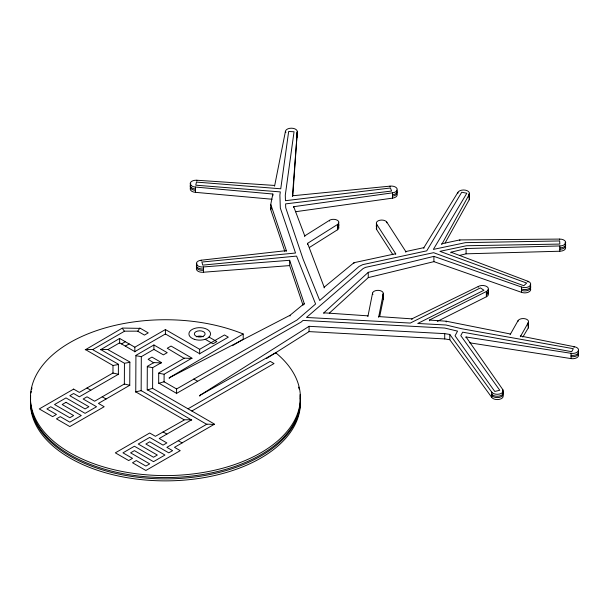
<?xml version="1.0" encoding="UTF-8"?>
<svg xmlns="http://www.w3.org/2000/svg" width="609" height="609" viewBox="0 0 609 609"><rect width="100%" height="100%" fill="white"/><g stroke="black" fill="none" stroke-linecap="round" stroke-linejoin="round"><path stroke-width="0.91" d="M292.419 196.532L297.283 131.772A5.938 3.426 0 0 0 291.604 128.195A5.938 3.426 0 0 0 285.415 131.475L274.568 186.187M292.845 195.481L297.283 131.772M284.905 251.57L270.754 209.694L270.754 204.403L272.84 194.02L195.42 187.047A5.938 3.426 0 0 1 190.206 183.248A5.938 3.426 0 0 1 196.791 180.234L274.568 185.448M270.754 209.694L271.279 207.098M367.882 316.589L372.563 293.096A5.397 3.114 0 0 1 378.562 290.371A5.397 3.114 0 0 1 383.289 293.835L383.289 299.118L379.78 316.178M378.608 317.319L383.289 293.835M441.685 244.559L469.204 194.477A5.938 3.426 0 0 0 465.375 190.16A5.938 3.426 0 0 0 457.899 192.375L423.864 247.657L423.864 248.396M445.126 242.938L469.204 199.767L469.204 194.477M510.114 334.684L518.046 320.661A5.397 3.114 0 0 1 524.912 318.728A5.397 3.114 0 0 1 528.254 322.694L528.254 327.985L522.796 337.112M520.322 336.716L528.254 322.694M323.866 313.566L323.866 312.82L368.255 272.33L433.905 256.359L521.517 287.037A5.938 3.426 0 0 0 529.739 286.047A5.938 3.426 0 0 0 528.018 281.305L451.003 252.202L451.003 252.948M329.416 313.049L368.255 277.62L433.905 261.649L521.517 292.328A5.938 3.426 0 0 0 528.604 292.076A5.938 3.426 0 0 0 530.211 288.087M169.233 378.57L169.233 377.824L289.983 315.302L304.264 303.564L289.648 260.302L203.459 266.94A5.938 3.426 0 0 1 196.494 264.237A5.938 3.426 0 0 1 201.191 260.21L286.375 250.619L286.375 251.357M324.171 287.943L324.171 287.197L353.974 262.7L395.683 253.717L395.683 254.463M199.775 396.2L199.775 395.462L309.075 326.317L444.715 333.641L449.8 334.432L491.76 392.143L491.76 397.433A5.938 3.426 0 0 0 499.494 399.329A5.938 3.426 0 0 0 502.783 394.868L502.783 389.577L466.037 336.96L571.059 353.304A5.938 3.426 0 0 0 578.36 350.853A5.938 3.426 0 0 0 574.021 346.666L520.322 335.97M266.567 358.495L268.082 357.536M268.843 357.057L309.075 331.608L444.715 338.931L449.8 339.723L491.76 397.433M304.759 236.627L304.759 235.881L329.484 220.321A5.397 3.114 0 0 1 337.112 220.131A5.397 3.114 0 0 1 337.439 224.538L337.439 229.821L309.448 247.444M307.575 244.567L307.575 243.334L337.439 224.538M169.233 377.824L243.204 333.983L243.204 339.274L234.731 344.298M232.417 345.668L233.963 344.755M129.854 362.317L124.449 363.268L100.515 349.452L108.151 349.452L119.623 342.829L134.833 351.614L165.412 333.96L199.638 353.715L228.306 337.165L224.485 334.965L199.638 349.307L165.412 329.553L134.833 347.206L119.623 338.421L100.515 349.787M121.518 343.925L125.332 341.718M125.317 346.118L129.138 343.918M135.921 355.694L141.311 356.653L153.91 349.383L163.402 354.864L167.224 352.664L153.91 344.976L135.921 355.359L135.754 392.204M158.667 383.358L164.072 381.744L176.587 388.968L296.979 320.052L315.591 304.028L296.568 256.084L202.759 265.113L201.891 262.037L295.532 253.024L280.33 208.057L279.881 195.086L280.323 191.904L195.748 185.182L196.471 182.099L280.749 188.79L288.658 131.498L294.04 131.75L285.286 195.177L285.476 200.696L390.468 187.998L391.564 191.051L285.591 203.893L285.72 207.722L303.054 259.008L319.702 300.473L359.059 266.453L362.766 264.618L426.742 250.839L461.729 192.231L466.837 193.243L433.357 249.408L465.466 242.648L559.671 240.958L559.838 244.072L466.502 245.747L439.926 251.342L526.686 283.071L523.801 285.712L433.593 252.674L365.552 267.351L363.131 268.546L306.479 317.464L410.291 323.067L480.402 287.89L483.942 290.242L417.721 323.47L446.001 324.993L461.767 328.753L573.328 348.698L571.729 351.675L462.634 332.171L460.785 335.62L499.768 390.27L494.774 391.458L455.052 335.772L457.549 331.121L444.692 328.053L303.061 320.41L301.158 322.047L176.587 393.376L158.667 383.031L158.713 372.936L184.352 358.138L191.987 358.465M188.014 408.806L270.198 361.358L274.02 363.558L191.835 411.006M178.323 440.718L166.866 447.333L172.591 450.637L168.777 452.845L149.692 441.822L145.871 444.03L164.955 455.045L153.506 461.66L134.422 450.637L130.6 452.845L149.692 463.868L145.871 466.068L136.325 460.556L132.511 462.764L145.871 470.475L180.226 450.637L174.501 447.333L182.137 442.926L178.262 440.688L206.931 424.138L214.566 424.465M182.076 442.895L214.566 424.138L152.608 388.367L147.203 389.981M199.775 395.462L275.717 352.748L275.717 353.494M429.436 320.806L429.436 320.06L486.37 291.49A5.938 3.426 0 0 0 486.819 286.565A5.938 3.426 0 0 0 478.278 286.481L411.905 318.857L378.608 316.573M437.262 321.423L486.37 296.781A5.938 3.426 0 0 0 488.152 293.188M451.003 252.202L466.091 248.533L559.838 245.945A5.938 3.426 0 0 0 565.692 242.466A5.938 3.426 0 0 0 559.663 239.086L459.803 239.916L441.685 243.813M459.49 255.43L466.091 253.824L559.838 251.228A5.938 3.426 0 0 0 564.985 246.181M392.904 254.714L376.659 229.555L376.659 224.264A5.397 3.114 0 0 1 379.833 220.252A5.397 3.114 0 0 1 386.776 222.087L405.8 251.54L423.864 247.657M293.713 207.433L293.713 206.687L392.546 192.84A5.938 3.426 0 0 0 397.083 188.76A5.938 3.426 0 0 0 390.011 186.141L292.419 195.793M295.479 211.726L392.546 198.131A5.938 3.426 0 0 0 396.756 193.449M197.08 267.26A5.938 3.426 0 0 0 197.552 270.906A5.938 3.426 0 0 0 203.459 272.231L289.648 265.593L303.046 305.246M323.866 312.82L367.882 315.843M429.436 320.06L446.207 321.217L510.114 333.938M190.876 187.313A5.938 3.426 0 0 0 195.42 192.337L272.033 199.234M469.79 342.829L571.059 358.594A5.938 3.426 0 0 0 576.974 357.612A5.938 3.426 0 0 0 578.2 354.133M209.016 337.074L216.834 341.58L213.021 343.788L205.203 339.274M193.784 379.034L197.605 381.234M86.996 387.994L90.817 390.202M102.205 396.779L106.08 399.017M163.052 431.903L166.866 434.11M376.659 224.264L395.683 253.717M293.713 206.687L304.759 235.881M307.575 243.334L324.171 287.197M270.754 204.403L286.375 250.619M574.021 346.666L574.021 347.412M571.059 353.304L571.059 358.594M559.838 245.945L559.838 251.228M559.663 239.086L559.663 239.832M528.018 281.305L528.018 282.043M521.517 287.037L521.517 292.328M518.046 320.661L518.046 321.407M486.37 291.49L486.37 296.781M478.278 286.481L478.278 287.227M466.091 248.533L466.091 253.824M466.037 336.96L466.037 337.706M459.803 239.916L459.803 240.662M457.899 192.375L457.899 193.365M449.8 334.432L449.8 339.723M446.207 321.217L446.207 321.955M444.715 333.641L444.715 338.931M433.905 256.359L433.905 261.649M411.905 318.857L411.905 319.603M405.8 251.54L405.8 252.286M392.546 192.84L392.546 198.131M390.011 186.141L390.011 186.887M386.776 222.087L386.776 222.825M372.563 293.096L372.563 294.459M368.255 272.33L368.255 277.62M353.974 262.7L353.974 263.438M329.484 220.321L329.484 221.067M309.075 326.317L309.075 331.608M304.264 303.564L304.264 304.302M289.983 315.302L289.983 316.041M289.648 260.302L289.648 265.593M285.415 131.475L285.415 132.465M272.84 194.02L272.84 195.755M206.931 424.465L147.203 389.653L147.309 366.352L153.833 362.583L161.469 362.911M203.459 266.94L203.459 272.231M201.191 260.21L201.191 260.957M199.638 349.307L199.638 354.05M196.791 180.234L196.791 180.98M195.42 187.047L195.42 192.337M191.713 420.096L141.159 390.582L135.754 391.869L184.078 419.768L191.713 419.768L159.231 438.518L166.866 442.926L163.052 445.133L149.692 437.414L138.235 444.03L157.328 455.045L153.506 457.252L134.422 446.23L122.965 452.845L132.511 458.356L128.689 460.556L115.329 452.845L149.692 433.007L155.417 436.31L184.078 420.096M184.352 358.465L167.247 348.257L171.068 346.057L191.987 358.138L164.11 374.231L158.713 373.264M176.587 388.968L176.587 393.703M165.412 329.553L165.412 334.288M164.11 374.558L164.072 382.071M153.91 344.976L153.91 349.711M153.833 362.911L148.139 359.295L151.953 357.087L161.469 362.583L152.699 367.646L147.309 366.679M152.699 367.973L152.608 388.694M141.311 356.988L141.159 390.909M139.849 328.365L122.363 328.061L85.268 349.81M137.619 331.486L139.849 328.03L148.246 332.879L144.432 335.087L137.619 331.151L124.609 331.174L92.903 349.475L85.268 349.475L113 365.491L118.405 364.532M134.833 347.206L134.833 351.941M129.747 385.619L129.854 361.982L108.151 349.787M124.609 331.502L122.363 328.388M124.449 363.603L124.35 384.325M119.623 338.421L119.623 343.164M118.359 374.626L118.405 364.205L92.903 349.81M113 365.819L112.962 373.332M196.258 336.8A5.397 3.114 0 0 1 203.178 336.8M338.353 223.092A5.397 3.114 0 0 1 337.439 226.518M338.353 224.417A5.397 3.114 0 0 1 337.439 227.842M376.659 226.243A5.397 3.114 0 0 1 376.598 224.165M376.659 227.568A5.397 3.114 0 0 1 376.598 225.482M468.839 193.845A5.938 3.426 0 0 1 469.204 196.456M468.527 194.857A5.938 3.426 0 0 1 469.204 197.78M564.985 242.877A5.938 3.426 0 0 1 559.838 247.924M564.985 244.201A5.938 3.426 0 0 1 559.838 249.248M530.211 284.776A5.938 3.426 0 0 1 528.604 288.773A5.938 3.426 0 0 1 521.517 289.024M530.211 286.101A5.938 3.426 0 0 1 528.604 290.097A5.938 3.426 0 0 1 521.517 290.348M382.764 294.063A5.397 3.114 0 0 1 383.289 295.814M372.769 294.52A5.397 3.114 0 0 1 372.944 294.246M382.764 295.388A5.397 3.114 0 0 1 383.289 297.139M488.06 289.717A5.938 3.426 0 0 1 486.37 293.477M488.152 291.209A5.938 3.426 0 0 1 486.37 294.802M528.224 322.595A5.397 3.114 0 0 1 528.254 324.673M527.729 323.333A5.397 3.114 0 0 1 528.254 325.998M578.2 350.822A5.938 3.426 0 0 1 576.974 354.309A5.938 3.426 0 0 1 571.059 355.291M578.2 352.147A5.938 3.426 0 0 1 576.974 355.626A5.938 3.426 0 0 1 571.059 356.615M502.783 391.564A5.938 3.426 0 0 1 499.494 396.025A5.938 3.426 0 0 1 491.76 394.13M502.783 392.889A5.938 3.426 0 0 1 499.494 397.35A5.938 3.426 0 0 1 491.76 395.454M300.092 394.533A134.97 77.922 0 0 1 166.173 477.57A134.97 77.922 0 0 1 30.648 395.401M30.952 392.896A134.97 77.922 0 0 1 31.242 391.229M31.584 389.562A134.97 77.922 0 0 1 31.988 387.903M298.631 387.111A134.97 77.922 0 0 1 299.11 388.953M300.092 395.85A134.97 77.922 0 0 1 166.173 478.895A134.97 77.922 0 0 1 30.648 396.725M203.459 268.927A5.938 3.426 0 0 1 197.552 267.602A5.938 3.426 0 0 1 197.08 263.948M203.459 270.251A5.938 3.426 0 0 1 197.552 268.927A5.938 3.426 0 0 1 197.08 265.273M195.42 189.034A5.938 3.426 0 0 1 190.876 184.002M195.42 190.351A5.938 3.426 0 0 1 190.876 185.326M285.743 132.473A5.938 3.426 0 0 1 285.964 132.161M296.926 132.435A5.938 3.426 0 0 1 297.283 133.759M296.926 133.759A5.938 3.426 0 0 1 297.283 135.076M396.756 190.145A5.938 3.426 0 0 1 392.546 194.819M396.756 191.47A5.938 3.426 0 0 1 392.546 196.144M338.353 226.403A5.397 3.114 0 0 1 337.439 229.821M296.926 135.738A5.938 3.426 0 0 1 297.283 137.063M300.092 397.837A134.97 77.922 0 0 1 166.173 480.874A134.97 77.922 0 0 1 30.648 398.712M528.003 325.602A5.397 3.114 0 0 1 528.254 327.985M382.764 297.367A5.397 3.114 0 0 1 383.289 299.118M469.09 197.476A5.938 3.426 0 0 1 469.204 199.767M376.659 229.555A5.397 3.114 0 0 1 376.598 227.469M275.717 352.748A134.97 77.922 0 0 1 192.863 473.962A134.97 77.922 0 0 1 33.267 381.82A134.97 77.922 0 0 1 243.204 333.983M502.783 389.577A5.938 3.426 0 0 1 499.494 394.046A5.938 3.426 0 0 1 491.76 392.143M73.636 389.098L39.281 408.936L52.64 416.647L56.454 414.447L46.916 408.936L50.73 406.728L69.814 417.751L73.636 415.544L54.551 404.528L66 397.913L85.085 408.936L88.906 406.728L69.814 395.713L73.636 393.505L79.36 396.809L118.359 374.299L112.962 373.005L79.36 392.402L73.636 389.098M66 402.321L62.179 404.528L81.271 415.544L69.814 422.159L60.276 416.647L56.454 418.855L69.814 426.566L104.177 406.728L98.452 403.424L129.747 385.284L124.35 383.99L94.631 401.224L86.996 396.809L83.182 399.017L96.542 406.728L85.085 413.344L66 402.321M194.317 339.304A10.795 6.235 0 0 0 210.516 333.907A10.795 6.235 0 0 0 194.317 328.502A10.795 6.235 0 0 0 194.317 339.304M196.547 336.427A5.397 3.114 0 0 0 205.088 334.227A5.397 3.114 0 0 0 197.514 331.06A5.397 3.114 0 0 0 196.547 336.427"/></g></svg>
